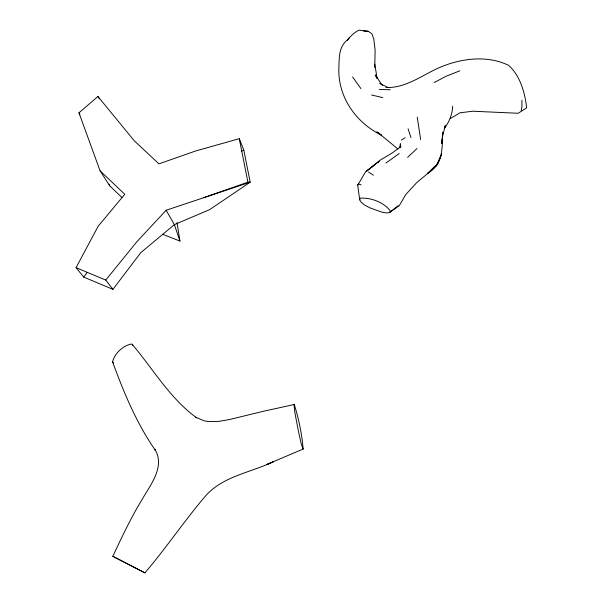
<?xml version="1.0" encoding="UTF-8"?>
<svg xmlns="http://www.w3.org/2000/svg" width="603" height="603" viewBox="0 0 603 603"><rect width="100%" height="100%" fill="white"/><g stroke="black" fill="none" stroke-linecap="round" stroke-linejoin="round"><path stroke-width="0.9" d="M521.957 100.204L521.919 106.829L521.233 110.5M374.78 67.453L375.119 49.959L373.822 39.24L372.059 33.949L368.252 31.266L359.117 30.15C353.381 32.494 349.725 37.763 345.308 41.841C338.788 48.775 339.218 58.468 338.886 67.31C337.484 96.691 355.883 122.718 381.646 135.306L376.815 131.718M303.143 449.054C301.907 434.009 298.809 418.897 294.256 404.5L263.172 411.329L229.276 419.59L218.829 421.369L208.887 421.587L204.206 420.834L195.553 417.201L196.631 417.811C170.099 398.568 153.222 369.209 132.343 344.494L131.658 344.012C123.208 345.293 114.562 353.531 112.542 361.815C123.886 392.711 136.564 423.329 155.461 450.456L154.881 449.295C165.441 466.73 150.418 484.812 142.029 499.608C130.919 517.766 121.896 537.077 112.806 556.298L144.924 572.85C166.217 547.969 184.443 520.645 205.683 495.764C223.185 476.151 250.501 472.631 273.174 461.815L266.986 464.408L303.143 449.054L301.289 444.132L298.455 431.401L294.837 412.429L293.985 404.357M441.72 143.333L442.135 138.705M442.308 136.851L442.723 132.223C442.007 148.029 443.612 164.22 427.602 173.385L437.718 163.684L441.765 153.923L436.203 166.051L437.718 163.684L428.876 172.526L416.794 182.558L405.894 194.407L399.292 205.623L389.591 212.49L386.779 213.002L381.933 212.181L369.775 207.801L364.521 204.99L361.144 202.239L359.712 199.834L357.685 185.181L365.727 171.561L379.166 161.446L377.749 162.539M441.72 143.401L442.15 138.833M452.695 106.143C452.386 114.374 449.22 121.949 444.313 128.492L445.346 125.499L442.316 137.009M399.661 147.705L400.384 143.725L400.505 145.398M359.712 199.834L360.179 198.161C370.785 197.46 383.561 202.178 390.209 210.741L389.591 212.49L398.138 205.721M76.053 267.649L98.168 226.238L124.768 194.279L100.09 170.837L78.955 112.799L97.95 96.495L134.288 140.801L158.951 163.85L195.538 151.021L239.263 138.682L243.831 150.245L250.185 182.189L209.625 209.648L174.38 224.64L140.876 252.567L112.912 289.342L83.704 277.071L76.053 267.649L105.736 280.056L112.912 289.342M357.685 185.181L358.484 183.975L361.114 184.865M399.993 147.773L400.957 146.325L392.741 152.657L379.573 160.519L366.398 171.282L375.616 164.174M347.358 40.484L349.439 37.688M83.704 277.071L87.096 272.616M105.736 280.056L136.873 241.735L166.134 210.243L250.185 182.189L247.916 182.181L203.678 197.671M407.62 157.36L417.027 148.519M385.92 163.029L399.224 153.524M401.402 140.077L405.163 137.71M450.283 118.587L460.029 112.784L472.82 111.223L518.188 113.266L526.653 107.839C524.949 92.817 520.336 75.963 508.668 65.358C485.845 54.383 458.551 58.664 436.27 68.976C420.253 76.724 404.432 88.264 385.875 87.503M434.145 82.573L446.25 76.189L459.833 70.815M112.806 556.298L144.924 572.85M241.185 151.082L243.831 150.245M379.295 89.478L390.262 89.749M363.488 31.047L368.252 31.266M371.576 94.988L382.807 97.656M162.539 234.22L179.95 241.087L177.003 222.56M379.626 83.455L388.415 87.691M113.658 363.036L112.542 361.815M368.554 172.036L373.408 175.202M398.093 149.122L378.277 132.841M100.09 170.837L109.806 185.935L121.866 197.407M352.589 76.928L360.888 88.581M382.302 85.445L375.247 74.908L376.86 78.284M78.955 112.799L79.905 114.329M97.95 96.495L99.299 98.832M166.134 210.243L174.38 224.64L179.95 241.087M132.343 344.494L132.705 345.285M109.12 184.179L109.806 185.935M408.088 128.786L410.96 137.552M239.263 138.682L247.916 182.181M417.238 117.08L420.653 139.579M374.764 64.174L377.109 78.254"/></g></svg>
